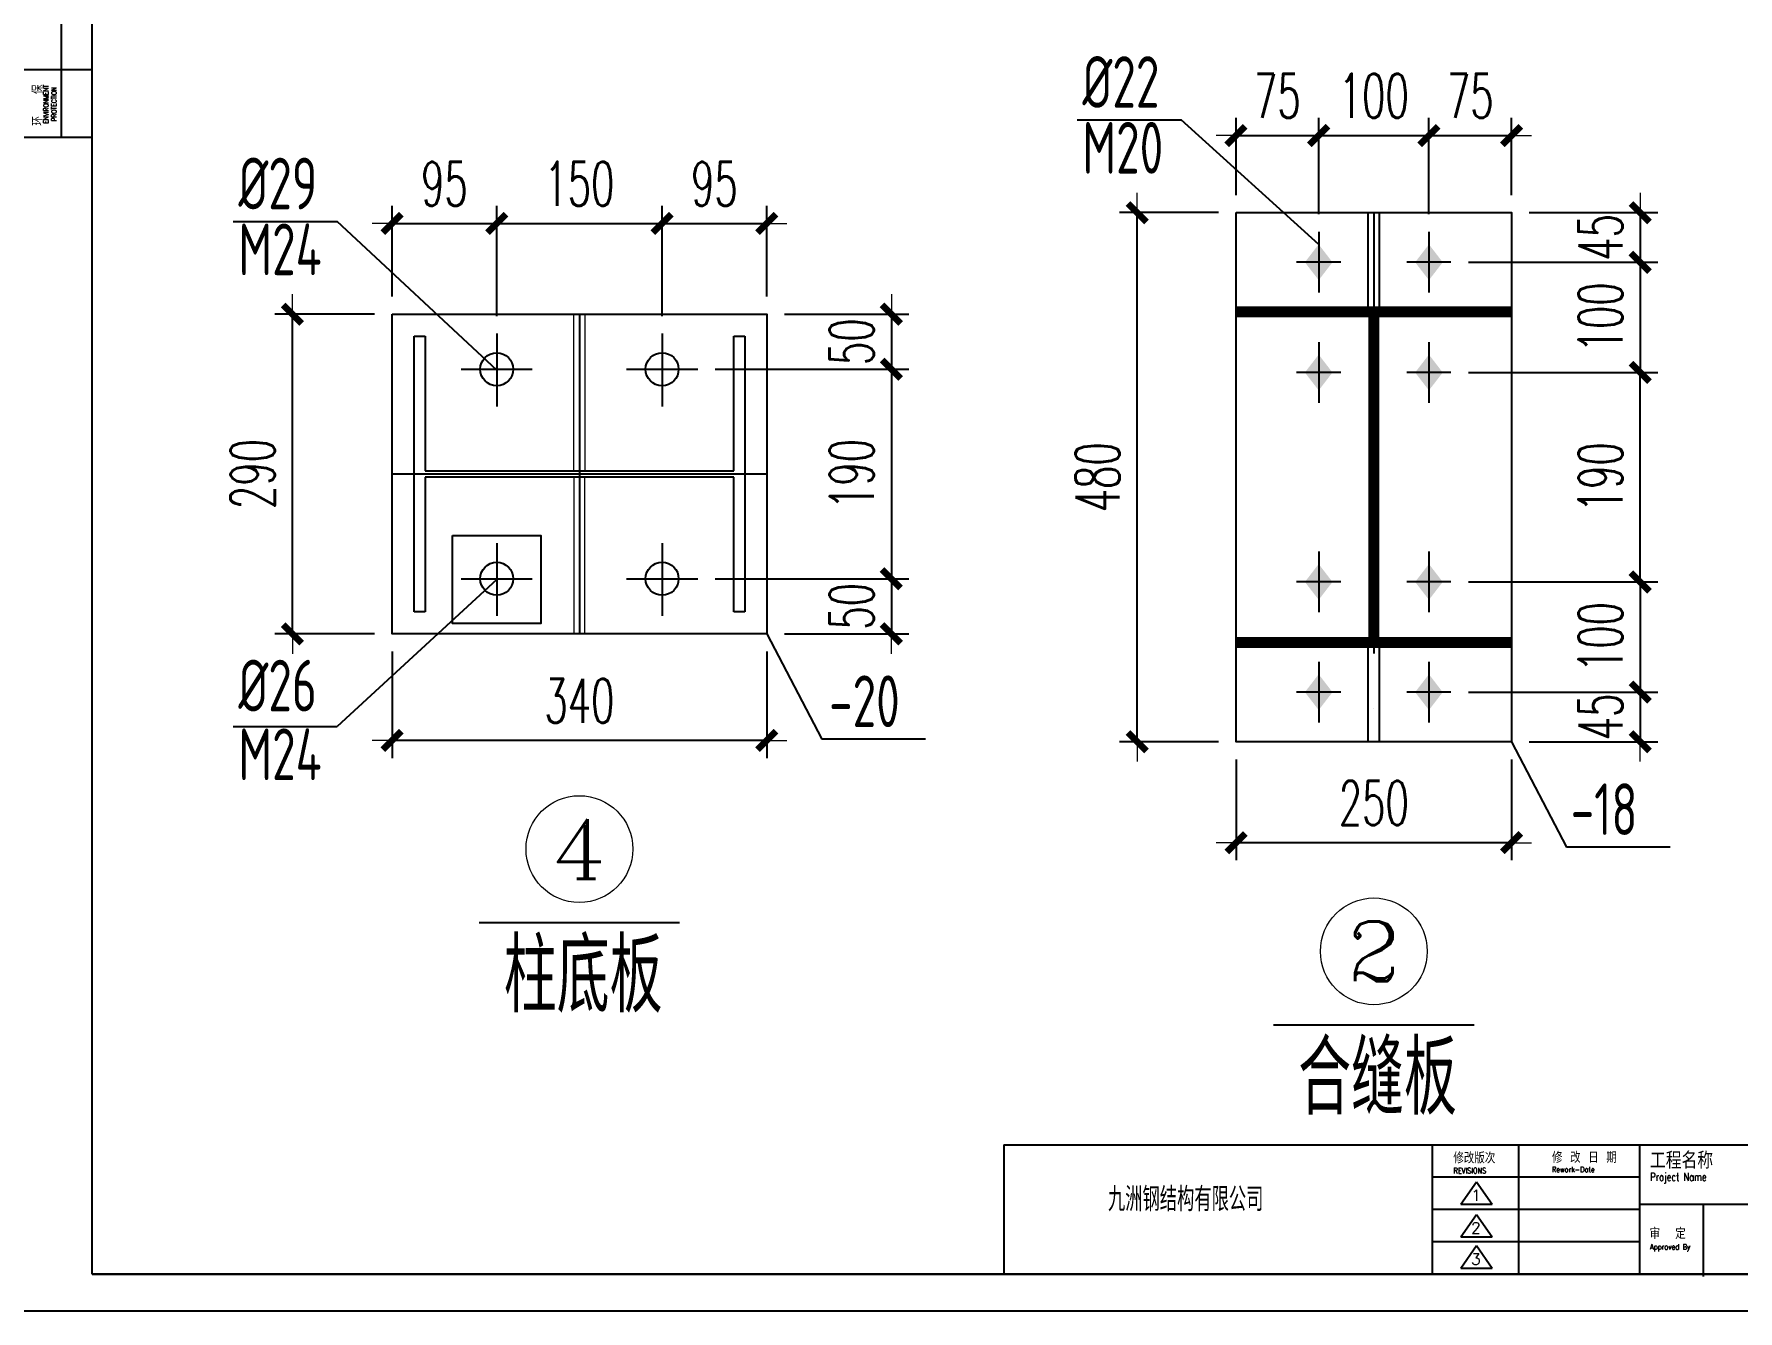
# Model space of a CAD drawing. Header units: inches. Extents: x 129725932 to 129894734, y 55771230 to 55809283.
# Drawn here: x 129779782 to 129784419, y 55803317 to 55806792 of the extents above; entities that cross this region are included whole.
import ezdxf
from ezdxf.enums import TextEntityAlignment as Align

# ---------------------------------------------------------------- set-up
doc = ezdxf.new("R2010")
doc.units = ezdxf.units.IN
doc.header["$MEASUREMENT"] = 0
doc.linetypes.add('ACAD_ISO04W100', pattern=[30, 24, -3, 0, -3])
doc.linetypes.add('CENTER', pattern=[50.8, 31.75, -6.35, 6.35, -6.35])
for name, color, linetype in [('10', 7, 'Continuous'), ('TEXT', 7, 'Continuous'), ('TK', 140, 'Continuous'), ('尺寸标注', 8, 'Continuous'), ('轴线', 1, 'ACAD_ISO04W100'), ('钢柱', 6, 'Continuous'), ('钢梁', 3, 'Continuous')]:
    doc.layers.add(name, color=color, linetype=linetype)
for name, color, linetype, lineweight in [('标注', 8, 'Continuous', 9), ('灰线', 253, 'Continuous', 5), ('轴线层', 1, 'CENTER', 15), ('钢架', 7, 'Continuous', 25)]:
    doc.layers.add(name, color=color, linetype=linetype, lineweight=lineweight)
doc.styles.add('ARIAL', font='swisscl.ttf', dxfattribs={"width": 0.7})
doc.styles.add('COMPLEX', font='COMPLEX')
doc.styles.add('DIM_FONT', font='romans.shx', dxfattribs={"width": 0.618, "bigfont": '1hztxt.shx'})
doc.styles.add('HZ1', font='romand.shx', dxfattribs={"width": 0.7, "height": 300, "bigfont": 'hzxy.shx'})
doc.styles.add('HZXY', font='romand.shx', dxfattribs={"bigfont": 'hzxy.shx'})
doc.styles.add('ROMANC', font='romanc.shx', dxfattribs={"width": 0.8, "bigfont": 'hztxt.shx'})
doc.styles.add('ROMAND', font='ROMAND.shx', dxfattribs={"width": 0.85})
doc.styles.get("Standard").update_dxf_attribs({"font": 'txt', "bigfont": 'gbcbig.shx'})
doc.styles.add('TSSD_Rein', font='tssdeng.shx', dxfattribs={"width": 0.7, "bigfont": 'atssdchn.shx'})
doc.dimstyles.new('WGH(3)', dxfattribs={"dimscale": 1.2, "dimtxt": 100, "dimasz": 0.3, "dimexe": 40, "dimexo": 40, "dimgap": 40, "dimtad": 1, "dimdec": 0, "dimlfac": 0.333333, "dimzin": 0, "dimdsep": 46, "dimtxsty": 'DIM_FONT', "dimblk1": '_DIMX', "dimblk2": '_DIMX', "dimsah": 1, "dimcen": 0.09, "dimclrd": 3, "dimclre": 3, "dimclrt": 7, "dimadec": 0, "dimazin": 0, "dimtfac": 1, "dimtdec": 0, "dimtix": 1, "dimtmove": 2, "dimatfit": 3, "dimldrblk": '_DIMX', "dimfxl": 0, "dimtolj": 1, "dimtzin": 0, "dimarcsym": 0})

# ---------------------------------------------------------------- blocks, each defined once
blk = doc.blocks.new('TK')
at = {"layer": 'TK', "lineweight": -3}
for p, q in [((6334917, 2858833.1), (6334917, 2870110.2)), ((6334917, 2858833.1), (6334917, 2870110.2)), ((6334753.1, 2864883.6), (6334753.1, 2868812.9)), ((6334917, 2865243.8), (6334425.8, 2865243.8)), ((6334917, 2864883.6), (6334425.8, 2864883.6)), ((6339769.6, 2859520.7), (6339769.6, 2858833.1)), ((6339769.6, 2859520.7), (6350752, 2859520.7)), ((6339769.6, 2859520.7), (6339769.6, 2858833.1)), ((6339769.6, 2859520.7), (6350752, 2859520.7)), ((6342048.6, 2859520.7), (6342048.6, 2858833.1)), ((6342048.6, 2859520.7), (6342048.6, 2858833.1)), ((6342507.7, 2859520.7), (6342507.7, 2858833.1)), ((6343153, 2859520.7), (6343153, 2858833.1)), ((6343153, 2859520.7), (6343153, 2858833.1)), ((6343153, 2859348.8), (6342048.6, 2859348.8)), ((6342200.8, 2859204.3), (6342284.3, 2859323.6)), ((6342284.3, 2859323.6), (6342367.8, 2859204.3)), ((6343153, 2859176.9), (6342048.6, 2859176.9)), ((6342200.8, 2859204.3), (6342367.8, 2859204.3)), ((6343153, 2859204.2), (6347013.7, 2859204.2)), ((6343153, 2859204.2), (6347013.7, 2859204.2)), ((6343491, 2859204.2), (6343491, 2858833.1)), ((6343491, 2859191), (6343491, 2858819.9)), ((6342200.8, 2859031), (6342284.3, 2859150.3)), ((6342284.3, 2859150.3), (6342367.8, 2859031)), ((6343153, 2859005), (6342048.6, 2859005)), ((6342200.8, 2859031), (6342367.8, 2859031)), ((6342200.8, 2858865), (6342284.3, 2858984.3)), ((6342284.3, 2858984.3), (6342367.8, 2858865)), ((6350752, 2858833.1), (6334917, 2858833.1)), ((6334917, 2858833.1), (6350752, 2858833.1)), ((6334917, 2858833.1), (6350752, 2858833.1)), ((6350752, 2858833.1), (6334917, 2858833.1)), ((6342200.8, 2858865), (6342367.8, 2858865)), ((6334425.8, 2858636.6), (6350948.5, 2858636.6)), ((6334425.8, 2858636.6), (6350948.5, 2858636.6))]:
    blk.add_line(p, q, dxfattribs=at)
at = {"layer": 'TK', "lineweight": -3, "text_generation_flag": 6, "width": 0.8}
for s, height, style, p in [('环    保', 49.12, 'HZ1', (6334652.7, 2865055.6)), ('ENVIRONMENT', 25.54, 'ROMAND', (6334683.4, 2865060.6)), ('PROTECTION', 25.54, 'ROMAND', (6334726.4, 2865060.6))]:
    blk.add_text(s, height=height, rotation=270, dxfattribs=dict(at, style=style)).set_placement(p, align=Align.CENTER)
at = {"layer": 'TK', "lineweight": -3, "style": 'HZXY', "width": 1}
for s, height, p in [('修改版次', 58.94, (6342161.5, 2859421.7)), ('修 改 日 期', 58.94, (6342686.7, 2859424.4)), ('工程名称', 88.41, (6343208.3, 2859393.5)), ('工程名称', 88.41, (6343208.3, 2859393.5)), ('审  定 ', 58.94, (6343206.2, 2859019.4)), ('审  定 ', 58.94, (6343206.2, 2859019.4))]:
    blk.add_text(s, height=height, dxfattribs=at).set_placement(p)
at = {"layer": 'TK', "lineweight": -3, "style": 'ROMANC', "text_generation_flag": 6, "width": 0.75}
for s, height, p in [('REVISIONS', 29.47, (6342162.5, 2859368.7)), ('Rework-Date', 29.47, (6342686.4, 2859374.7)), ('Project Name', 43.222, (6343209.7, 2859328.6)), ('Project Name', 43.222, (6343209.7, 2859328.6)), ('Approved By', 29.47, (6343208.6, 2858963)), ('Approved By', 29.47, (6343208.6, 2858963))]:
    blk.add_text(s, height=height, rotation=180, dxfattribs=at).set_placement(p)
at = {"layer": 'TK', "width": 1}
blk.add_text('九洲钢结构有限公司', height=127.7, dxfattribs=at).set_placement((6340323.4, 2859167.4))
at = {"layer": 'TK', "lineweight": -3}
for tag, height, style, width, p in [('DISCIPLINE', 58.9, 'HZXY', 1, (6349472.7, 2859435.4)), ('PROJECT-NAME', 98.2, 'HZXY', 0.8, (6344531.8, 2859366.2)), ('ITEM-NAME', 98.2, 'HZXY', 0.8, (6346423, 2859369.9)), ('STATUS', 58.9, 'HZXY', 0.8, (6350406.5, 2859350.8)), ('版本号', 58.9, 'HZXY', 1, (6342281.9, 2859251.5)), ('REWORK-DATE', 58.9, 'ARIAL', 1, (6342814.4, 2859259)), ('DRAWING-TITLE', 98.2, 'HZXY', 0.8, (6347969.5, 2859229.5)), ('SCALE', 58.9, 'ARIAL', 1, (6349470.2, 2859271.1)), ('版本号', 58.9, 'HZXY', 1, (6342281.9, 2859078.2)), ('REWORK-DATE', 58.9, 'ARIAL', 1, (6342814.4, 2859087.1)), ('DRAWING-TITLE', 98.2, 'HZXY', 0.8, (6347970.5, 2859098.8)), ('DATE', 58.9, 'ARIAL', 1, (6349468, 2859092.1)), ('DRAWING-TITLE', 98.2, 'HZXY', 0.8, (6347972.1, 2858962.5)), ('PROJECT-NUMBER', 58.9, 'ARIAL', 0.9, (6350395.7, 2859013.3)), ('版本号', 58.9, 'HZXY', 1, (6342281.9, 2858912.2)), ('REWORK-DATE', 58.9, 'ARIAL', 1, (6342814.4, 2858915.2)), ('DRAWING-NUMBER', 58.9, 'ARIAL', 1, (6349470.8, 2858922))]:
    blk.add_attdef(tag, text='', height=height, dxfattribs=dict(at, style=style, width=width)).set_placement(p, align=Align.MIDDLE)
blk = doc.blocks.new('_DIMX')
blk.add_line((-150, 0), (150, 0))
at = {"const_width": 50}
blk.add_lwpolyline([(-70, -70), (70, 70)], dxfattribs=at)
blk = doc.blocks.new('*D184')
at = {"layer": 'Defpoints', "color": 0}
for p in [(129781041.3, 55806276.4), (129780756.3, 55806029.5), (129781041.3, 55805976.4)]:
    blk.add_point(p, dxfattribs=at)
at = {"layer": '标注', "color": 3, "lineweight": -2}
for p, q in [((129780756.3, 55806077.5), (129780756.3, 55806324.4)), ((129781041.3, 55806024.4), (129781041.3, 55806324.4)), ((129780756.6, 55806276.4), (129781040.9, 55806276.4))]:
    blk.add_line(p, q, dxfattribs=at)
at = {"layer": '标注', "color": 3, "lineweight": -2, "xscale": 0.3599999999999997, "yscale": 0.3599999999999997, "zscale": 0.3599999999999997, "rotation": 180}
blk.add_blockref('_DIMX', (129780756.3, 55806276.4), dxfattribs=at)
at = {"layer": '标注', "color": 3, "lineweight": -2, "xscale": 0.3599999999999997, "yscale": 0.3599999999999997, "zscale": 0.3599999999999997}
blk.add_blockref('_DIMX', (129781041.3, 55806276.4), dxfattribs=at)
at = {"layer": '标注', "color": 7, "insert": (129780898.8, 55806384.4), "char_height": 120, "attachment_point": 5, "style": 'DIM_FONT'}
blk.add_mtext('\\A1;95', dxfattribs=at)
blk = doc.blocks.new('*D185')
at = {"layer": 'Defpoints', "color": 0}
for p in [(129781491.3, 55806276.4), (129781041.3, 55805976.4), (129781491.3, 55805976.4)]:
    blk.add_point(p, dxfattribs=at)
at = {"layer": '标注', "color": 3, "lineweight": -2}
for p, q in [((129781041.3, 55806024.4), (129781041.3, 55806324.4)), ((129781491.3, 55806024.4), (129781491.3, 55806324.4)), ((129781041.6, 55806276.4), (129781490.9, 55806276.4))]:
    blk.add_line(p, q, dxfattribs=at)
at = {"layer": '标注', "color": 3, "lineweight": -2, "xscale": 0.3599999999999997, "yscale": 0.3599999999999997, "zscale": 0.3599999999999997, "rotation": 180}
blk.add_blockref('_DIMX', (129781041.3, 55806276.4), dxfattribs=at)
at = {"layer": '标注', "color": 3, "lineweight": -2, "xscale": 0.3599999999999997, "yscale": 0.3599999999999997, "zscale": 0.3599999999999997}
blk.add_blockref('_DIMX', (129781491.3, 55806276.4), dxfattribs=at)
at = {"layer": '标注', "color": 7, "insert": (129781266.3, 55806384.4), "char_height": 120, "attachment_point": 5, "style": 'DIM_FONT'}
blk.add_mtext('\\A1;150', dxfattribs=at)
blk = doc.blocks.new('*D186')
at = {"layer": 'Defpoints', "color": 0}
for p in [(129781776.3, 55806276.4), (129781776.3, 55806029.5), (129781491.3, 55805976.4)]:
    blk.add_point(p, dxfattribs=at)
at = {"layer": '标注', "color": 3, "lineweight": -2}
for p, q in [((129781491.3, 55806024.4), (129781491.3, 55806324.4)), ((129781776.3, 55806077.5), (129781776.3, 55806324.4)), ((129781491.6, 55806276.4), (129781775.9, 55806276.4))]:
    blk.add_line(p, q, dxfattribs=at)
at = {"layer": '标注', "color": 3, "lineweight": -2, "xscale": 0.3599999999999997, "yscale": 0.3599999999999997, "zscale": 0.3599999999999997, "rotation": 180}
blk.add_blockref('_DIMX', (129781491.3, 55806276.4), dxfattribs=at)
at = {"layer": '标注', "color": 3, "lineweight": -2, "xscale": 0.3599999999999997, "yscale": 0.3599999999999997, "zscale": 0.3599999999999997}
blk.add_blockref('_DIMX', (129781776.3, 55806276.4), dxfattribs=at)
at = {"layer": '标注', "color": 7, "insert": (129781633.8, 55806384.4), "char_height": 120, "attachment_point": 5, "style": 'DIM_FONT'}
blk.add_mtext('\\A1;95', dxfattribs=at)
blk = doc.blocks.new('*D187')
at = {"layer": 'Defpoints', "color": 0}
for p in [(129781776.3, 55806029.5), (129781588.1, 55805879.5), (129782115.1, 55805879.5)]:
    blk.add_point(p, dxfattribs=at)
at = {"layer": '标注', "color": 3, "lineweight": -2}
for p, q in [((129781824.3, 55806029.5), (129782163.1, 55806029.5)), ((129782115.1, 55806029.9), (129782115.1, 55806030.3)), ((129782115.1, 55806029.5), (129782115.1, 55805879.5)), ((129781636.1, 55805879.5), (129782163.1, 55805879.5)), ((129782115.1, 55805879.2), (129782115.1, 55805878.8))]:
    blk.add_line(p, q, dxfattribs=at)
at = {"layer": '标注', "color": 3, "lineweight": -2, "xscale": 0.3599999999999997, "yscale": 0.3599999999999997, "zscale": 0.3599999999999997}
for p, rotation in [((129782115.1, 55806029.5), 270), ((129782115.1, 55805879.5), 90)]:
    blk.add_blockref('_DIMX', p, dxfattribs=dict(at, rotation=rotation))
at = {"layer": '标注', "color": 7, "insert": (129782007.1, 55805954.5), "char_height": 120, "attachment_point": 5, "rotation": 90, "style": 'DIM_FONT'}
blk.add_mtext('\\A1;50', dxfattribs=at)
blk = doc.blocks.new('*D188')
at = {"layer": 'Defpoints', "color": 0}
for p in [(129781588.1, 55805879.5), (129781588.1, 55805309.5), (129782115.1, 55805309.5)]:
    blk.add_point(p, dxfattribs=at)
at = {"layer": '标注', "color": 3, "lineweight": -2}
for p, q in [((129781636.1, 55805879.5), (129782163.1, 55805879.5)), ((129782115.1, 55805879.2), (129782115.1, 55805309.9)), ((129781636.1, 55805309.5), (129782163.1, 55805309.5))]:
    blk.add_line(p, q, dxfattribs=at)
at = {"layer": '标注', "color": 3, "lineweight": -2, "xscale": 0.3599999999999997, "yscale": 0.3599999999999997, "zscale": 0.3599999999999997}
for p, rotation in [((129782115.1, 55805879.5), 90), ((129782115.1, 55805309.5), 270)]:
    blk.add_blockref('_DIMX', p, dxfattribs=dict(at, rotation=rotation))
at = {"layer": '标注', "color": 7, "insert": (129782007.1, 55805594.5), "char_height": 120, "attachment_point": 5, "rotation": 90, "style": 'DIM_FONT'}
blk.add_mtext('\\A1;190', dxfattribs=at)
blk = doc.blocks.new('*D189')
at = {"layer": 'Defpoints', "color": 0}
for p in [(129781588.1, 55805309.5), (129781776.3, 55805159.5), (129782115.1, 55805159.5)]:
    blk.add_point(p, dxfattribs=at)
at = {"layer": '标注', "color": 3, "lineweight": -2}
for p, q in [((129781636.1, 55805309.5), (129782163.1, 55805309.5)), ((129782115.1, 55805309.9), (129782115.1, 55805310.3)), ((129782115.1, 55805309.5), (129782115.1, 55805159.5)), ((129781824.3, 55805159.5), (129782163.1, 55805159.5)), ((129782115.1, 55805159.2), (129782115.1, 55805158.8))]:
    blk.add_line(p, q, dxfattribs=at)
at = {"layer": '标注', "color": 3, "lineweight": -2, "xscale": 0.3599999999999997, "yscale": 0.3599999999999997, "zscale": 0.3599999999999997}
for p, rotation in [((129782115.1, 55805309.5), 270), ((129782115.1, 55805159.5), 90)]:
    blk.add_blockref('_DIMX', p, dxfattribs=dict(at, rotation=rotation))
at = {"layer": '标注', "color": 7, "insert": (129782007.1, 55805234.5), "char_height": 120, "attachment_point": 5, "rotation": 90, "style": 'DIM_FONT'}
blk.add_mtext('\\A1;50', dxfattribs=at)
blk = doc.blocks.new('*D190')
at = {"layer": 'Defpoints', "color": 0}
for p in [(129780485.2, 55806029.5), (129780756.3, 55806029.5), (129780756.3, 55805159.5)]:
    blk.add_point(p, dxfattribs=at)
at = {"layer": '标注', "color": 3, "lineweight": -2}
for p, q in [((129780708.3, 55806029.5), (129780437.2, 55806029.5)), ((129780485.2, 55805159.9), (129780485.2, 55806029.2)), ((129780708.3, 55805159.5), (129780437.2, 55805159.5))]:
    blk.add_line(p, q, dxfattribs=at)
at = {"layer": '标注', "color": 3, "lineweight": -2, "xscale": 0.3599999999999997, "yscale": 0.3599999999999997, "zscale": 0.3599999999999997}
for p, rotation in [((129780485.2, 55806029.5), 90), ((129780485.2, 55805159.5), 270)]:
    blk.add_blockref('_DIMX', p, dxfattribs=dict(at, rotation=rotation))
at = {"layer": '标注', "color": 7, "insert": (129780377.2, 55805594.5), "char_height": 120, "attachment_point": 5, "rotation": 90, "style": 'DIM_FONT'}
blk.add_mtext('\\A1;290', dxfattribs=at)
blk = doc.blocks.new('*D191')
at = {"layer": 'Defpoints', "color": 0}
for p in [(129780756.3, 55805159.5), (129781776.3, 55805159.5), (129780756.3, 55804869.3)]:
    blk.add_point(p, dxfattribs=at)
at = {"layer": '标注', "color": 3, "lineweight": -2}
for p, q in [((129780756.3, 55805111.5), (129780756.3, 55804821.3)), ((129781776.3, 55805111.5), (129781776.3, 55804821.3)), ((129781775.9, 55804869.3), (129780756.6, 55804869.3))]:
    blk.add_line(p, q, dxfattribs=at)
at = {"layer": '标注', "color": 3, "lineweight": -2, "xscale": 0.3599999999999997, "yscale": 0.3599999999999997, "zscale": 0.3599999999999997, "rotation": 180}
blk.add_blockref('_DIMX', (129780756.3, 55804869.3), dxfattribs=at)
at = {"layer": '标注', "color": 3, "lineweight": -2, "xscale": 0.3599999999999997, "yscale": 0.3599999999999997, "zscale": 0.3599999999999997}
blk.add_blockref('_DIMX', (129781776.3, 55804869.3), dxfattribs=at)
at = {"layer": '标注', "color": 7, "insert": (129781266.3, 55804977.3), "char_height": 120, "attachment_point": 5, "style": 'DIM_FONT'}
blk.add_mtext('\\A1;340', dxfattribs=at)
blk = doc.blocks.new('轴线标号')
at = {"lineweight": 13}
blk.add_circle((0, 0), 0.5, dxfattribs=at)
at = {"layer": '钢架', "lineweight": 13, "style": 'COMPLEX', "width": 1.041667}
blk.add_attdef('A', text='', height=0.56, dxfattribs=at).set_placement((-0.25, -0.28), (0.25, -0.28), align=Align.FIT)
blk = doc.blocks.new('*D192')
at = {"layer": 'Defpoints', "color": 0}
for p in [(129783803, 55806305.7), (129783638, 55806170.7), (129784153, 55806170.7)]:
    blk.add_point(p, dxfattribs=at)
at = {"layer": '灰线', "color": 3, "lineweight": -2}
for p, q in [((129783851, 55806305.7), (129784201, 55806305.7)), ((129784153, 55806306.1), (129784153, 55806306.5)), ((129784153, 55806305.7), (129784153, 55806170.7)), ((129783686, 55806170.7), (129784201, 55806170.7)), ((129784153, 55806170.4), (129784153, 55806170))]:
    blk.add_line(p, q, dxfattribs=at)
at = {"layer": '灰线', "color": 3, "lineweight": -2, "xscale": 0.3599999999999997, "yscale": 0.3599999999999997, "zscale": 0.3599999999999997}
for p, rotation in [((129784153, 55806305.7), 270), ((129784153, 55806170.7), 90)]:
    blk.add_blockref('_DIMX', p, dxfattribs=dict(at, rotation=rotation))
at = {"layer": '灰线', "color": 7, "insert": (129784045, 55806238.2), "char_height": 120, "attachment_point": 5, "rotation": 90, "style": 'DIM_FONT'}
blk.add_mtext('\\A1;45', dxfattribs=at)
blk = doc.blocks.new('*D193')
at = {"layer": 'Defpoints', "color": 0}
for p in [(129783638, 55806170.7), (129783638, 55805870.7), (129784153, 55805870.7)]:
    blk.add_point(p, dxfattribs=at)
at = {"layer": '灰线', "color": 3, "lineweight": -2}
for p, q in [((129783686, 55806170.7), (129784201, 55806170.7)), ((129784153, 55806170.4), (129784153, 55805871.1)), ((129783686, 55805870.7), (129784201, 55805870.7))]:
    blk.add_line(p, q, dxfattribs=at)
at = {"layer": '灰线', "color": 3, "lineweight": -2, "xscale": 0.3599999999999997, "yscale": 0.3599999999999997, "zscale": 0.3599999999999997}
for p, rotation in [((129784153, 55806170.7), 90), ((129784153, 55805870.7), 270)]:
    blk.add_blockref('_DIMX', p, dxfattribs=dict(at, rotation=rotation))
at = {"layer": '灰线', "color": 7, "insert": (129784045, 55806020.7), "char_height": 120, "attachment_point": 5, "rotation": 90, "style": 'DIM_FONT'}
blk.add_mtext('\\A1;100', dxfattribs=at)
blk = doc.blocks.new('*D194')
at = {"layer": 'Defpoints', "color": 0}
for p in [(129783638, 55805300.7), (129783638, 55805000.7), (129784153, 55805000.7)]:
    blk.add_point(p, dxfattribs=at)
at = {"layer": '灰线', "color": 3, "lineweight": -2}
for p, q in [((129783686, 55805300.7), (129784201, 55805300.7)), ((129784153, 55805300.4), (129784153, 55805001.1)), ((129783686, 55805000.7), (129784201, 55805000.7))]:
    blk.add_line(p, q, dxfattribs=at)
at = {"layer": '灰线', "color": 3, "lineweight": -2, "xscale": 0.3599999999999997, "yscale": 0.3599999999999997, "zscale": 0.3599999999999997}
for p, rotation in [((129784153, 55805300.7), 90), ((129784153, 55805000.7), 270)]:
    blk.add_blockref('_DIMX', p, dxfattribs=dict(at, rotation=rotation))
at = {"layer": '灰线', "color": 7, "insert": (129784045, 55805150.7), "char_height": 120, "attachment_point": 5, "rotation": 90, "style": 'DIM_FONT'}
blk.add_mtext('\\A1;100', dxfattribs=at)
blk = doc.blocks.new('*D195')
at = {"layer": 'Defpoints', "color": 0}
for p in [(129783638, 55805000.7), (129783803, 55804865.7), (129784153, 55804865.7)]:
    blk.add_point(p, dxfattribs=at)
at = {"layer": '灰线', "color": 3, "lineweight": -2}
for p, q in [((129783686, 55805000.7), (129784201, 55805000.7)), ((129784153, 55805001.1), (129784153, 55805001.5)), ((129784153, 55805000.7), (129784153, 55804865.7)), ((129783851, 55804865.7), (129784201, 55804865.7)), ((129784153, 55804865.4), (129784153, 55804865))]:
    blk.add_line(p, q, dxfattribs=at)
at = {"layer": '灰线', "color": 3, "lineweight": -2, "xscale": 0.3599999999999997, "yscale": 0.3599999999999997, "zscale": 0.3599999999999997}
for p, rotation in [((129784153, 55805000.7), 270), ((129784153, 55804865.7), 90)]:
    blk.add_blockref('_DIMX', p, dxfattribs=dict(at, rotation=rotation))
at = {"layer": '灰线', "color": 7, "insert": (129784045, 55804933.2), "char_height": 120, "attachment_point": 5, "rotation": 90, "style": 'DIM_FONT'}
blk.add_mtext('\\A1;45', dxfattribs=at)
blk = doc.blocks.new('*D196')
at = {"layer": 'Defpoints', "color": 0}
for p in [(129783278, 55806515.6), (129783053, 55806305.7), (129783278, 55806253.2)]:
    blk.add_point(p, dxfattribs=at)
at = {"layer": '灰线', "color": 3, "lineweight": -2}
for p, q in [((129783053, 55806353.7), (129783053, 55806563.6)), ((129783278, 55806301.2), (129783278, 55806563.6)), ((129783053.3, 55806515.6), (129783277.6, 55806515.6))]:
    blk.add_line(p, q, dxfattribs=at)
at = {"layer": '灰线', "color": 3, "lineweight": -2, "xscale": 0.3599999999999997, "yscale": 0.3599999999999997, "zscale": 0.3599999999999997, "rotation": 180}
blk.add_blockref('_DIMX', (129783053, 55806515.6), dxfattribs=at)
at = {"layer": '灰线', "color": 3, "lineweight": -2, "xscale": 0.3599999999999997, "yscale": 0.3599999999999997, "zscale": 0.3599999999999997}
blk.add_blockref('_DIMX', (129783278, 55806515.6), dxfattribs=at)
at = {"layer": '灰线', "color": 7, "insert": (129783165.5, 55806623.6), "char_height": 120, "attachment_point": 5, "style": 'DIM_FONT'}
blk.add_mtext('\\A1;75', dxfattribs=at)
blk = doc.blocks.new('*D197')
at = {"layer": 'Defpoints', "color": 0}
for p in [(129783578, 55806515.6), (129783278, 55806253.2), (129783578, 55806253.2)]:
    blk.add_point(p, dxfattribs=at)
at = {"layer": '灰线', "color": 3, "lineweight": -2}
for p, q in [((129783278, 55806301.2), (129783278, 55806563.6)), ((129783578, 55806301.2), (129783578, 55806563.6)), ((129783278.3, 55806515.6), (129783577.6, 55806515.6))]:
    blk.add_line(p, q, dxfattribs=at)
at = {"layer": '灰线', "color": 3, "lineweight": -2, "xscale": 0.3599999999999997, "yscale": 0.3599999999999997, "zscale": 0.3599999999999997, "rotation": 180}
blk.add_blockref('_DIMX', (129783278, 55806515.6), dxfattribs=at)
at = {"layer": '灰线', "color": 3, "lineweight": -2, "xscale": 0.3599999999999997, "yscale": 0.3599999999999997, "zscale": 0.3599999999999997}
blk.add_blockref('_DIMX', (129783578, 55806515.6), dxfattribs=at)
at = {"layer": '灰线', "color": 7, "insert": (129783428, 55806623.6), "char_height": 120, "attachment_point": 5, "style": 'DIM_FONT'}
blk.add_mtext('\\A1;100', dxfattribs=at)
blk = doc.blocks.new('*D198')
at = {"layer": 'Defpoints', "color": 0}
for p in [(129783803, 55806515.6), (129783803, 55806305.7), (129783578, 55806253.2)]:
    blk.add_point(p, dxfattribs=at)
at = {"layer": '灰线', "color": 3, "lineweight": -2}
for p, q in [((129783578, 55806301.2), (129783578, 55806563.6)), ((129783803, 55806353.7), (129783803, 55806563.6)), ((129783578.3, 55806515.6), (129783802.6, 55806515.6))]:
    blk.add_line(p, q, dxfattribs=at)
at = {"layer": '灰线', "color": 3, "lineweight": -2, "xscale": 0.3599999999999997, "yscale": 0.3599999999999997, "zscale": 0.3599999999999997, "rotation": 180}
blk.add_blockref('_DIMX', (129783578, 55806515.6), dxfattribs=at)
at = {"layer": '灰线', "color": 3, "lineweight": -2, "xscale": 0.3599999999999997, "yscale": 0.3599999999999997, "zscale": 0.3599999999999997}
blk.add_blockref('_DIMX', (129783803, 55806515.6), dxfattribs=at)
at = {"layer": '灰线', "color": 7, "insert": (129783690.5, 55806623.6), "char_height": 120, "attachment_point": 5, "style": 'DIM_FONT'}
blk.add_mtext('\\A1;75', dxfattribs=at)
blk = doc.blocks.new('*D199')
at = {"layer": 'Defpoints', "color": 0}
for p in [(129782784.2, 55806305.7), (129783053, 55806305.7), (129783053, 55804865.7)]:
    blk.add_point(p, dxfattribs=at)
at = {"layer": '灰线', "color": 3, "lineweight": -2}
for p, q in [((129783005, 55806305.7), (129782736.2, 55806305.7)), ((129782784.2, 55804866.1), (129782784.2, 55806305.4)), ((129783005, 55804865.7), (129782736.2, 55804865.7))]:
    blk.add_line(p, q, dxfattribs=at)
at = {"layer": '灰线', "color": 3, "lineweight": -2, "xscale": 0.3599999999999997, "yscale": 0.3599999999999997, "zscale": 0.3599999999999997}
for p, rotation in [((129782784.2, 55806305.7), 90), ((129782784.2, 55804865.7), 270)]:
    blk.add_blockref('_DIMX', p, dxfattribs=dict(at, rotation=rotation))
at = {"layer": '灰线', "color": 7, "insert": (129782676.2, 55805585.7), "char_height": 120, "attachment_point": 5, "rotation": 90, "style": 'DIM_FONT'}
blk.add_mtext('\\A1;480', dxfattribs=at)
blk = doc.blocks.new('*D200')
at = {"layer": 'Defpoints', "color": 0}
for p in [(129783053, 55804865.7), (129783803, 55804865.7), (129783053, 55804591.1)]:
    blk.add_point(p, dxfattribs=at)
at = {"layer": '灰线', "color": 3, "lineweight": -2}
for p, q in [((129783053, 55804817.7), (129783053, 55804543.1)), ((129783803, 55804817.7), (129783803, 55804543.1)), ((129783802.6, 55804591.1), (129783053.3, 55804591.1))]:
    blk.add_line(p, q, dxfattribs=at)
at = {"layer": '灰线', "color": 3, "lineweight": -2, "xscale": 0.3599999999999997, "yscale": 0.3599999999999997, "zscale": 0.3599999999999997, "rotation": 180}
blk.add_blockref('_DIMX', (129783053, 55804591.1), dxfattribs=at)
at = {"layer": '灰线', "color": 3, "lineweight": -2, "xscale": 0.3599999999999997, "yscale": 0.3599999999999997, "zscale": 0.3599999999999997}
blk.add_blockref('_DIMX', (129783803, 55804591.1), dxfattribs=at)
at = {"layer": '灰线', "color": 7, "insert": (129783428, 55804699.1), "char_height": 120, "attachment_point": 5, "style": 'DIM_FONT'}
blk.add_mtext('\\A1;250', dxfattribs=at)
blk = doc.blocks.new('*D201')
at = {"layer": 'Defpoints', "color": 0}
for p in [(129783638, 55805870.7), (129784153, 55805870.7), (129783638, 55805300.7)]:
    blk.add_point(p, dxfattribs=at)
at = {"layer": '灰线', "color": 3, "lineweight": -2}
for p, q in [((129783686, 55805870.7), (129784201, 55805870.7)), ((129784153, 55805301.1), (129784153, 55805870.4)), ((129783686, 55805300.7), (129784201, 55805300.7))]:
    blk.add_line(p, q, dxfattribs=at)
at = {"layer": '灰线', "color": 3, "lineweight": -2, "xscale": 0.3599999999999997, "yscale": 0.3599999999999997, "zscale": 0.3599999999999997}
for p, rotation in [((129784153, 55805870.7), 90), ((129784153, 55805300.7), 270)]:
    blk.add_blockref('_DIMX', p, dxfattribs=dict(at, rotation=rotation))
at = {"layer": '灰线', "color": 7, "insert": (129784045, 55805585.7), "char_height": 120, "attachment_point": 5, "rotation": 90, "style": 'DIM_FONT'}
blk.add_mtext('\\A1;190', dxfattribs=at)

msp = doc.modelspace()

# ---------------------------------------------------------------- linework, layer by layer
for p, q in [((129781041.3, 55805976.4), (129781041.3, 55805778.5)), ((129781491.3, 55805976.4), (129781491.3, 55805778.5)), ((129780944.4, 55805879.5), (129781138.1, 55805879.5)), ((129781394.4, 55805879.5), (129781588.1, 55805879.5)), ((129781041.3, 55805406.4), (129781041.3, 55805208.5)), ((129781491.3, 55805406.4), (129781491.3, 55805208.5)), ((129780944.4, 55805309.5), (129781138.1, 55805309.5)), ((129781394.4, 55805309.5), (129781588.1, 55805309.5)), ((129780993.5, 55804374), (129781539, 55804374)), ((129783155.2, 55804095.7), (129783700.7, 55804095.7))]:
    msp.add_line(p, q)
for centre in [(129781041.3, 55805879.5), (129781491.3, 55805879.5), (129781041.3, 55805309.5), (129781491.3, 55805309.5)]:
    msp.add_circle(centre, 45)
at = {"layer": '10', "color": 253}
for p, q in [((129783278, 55806253.2), (129783278, 55806088.2)), ((129783578, 55806253.2), (129783578, 55806088.2)), ((129783338, 55806170.7), (129783218, 55806170.7)), ((129783638, 55806170.7), (129783518, 55806170.7)), ((129783278, 55805953.2), (129783278, 55805788.2)), ((129783578, 55805953.2), (129783578, 55805788.2)), ((129783338, 55805870.7), (129783218, 55805870.7)), ((129783638, 55805870.7), (129783518, 55805870.7)), ((129783278, 55805383.2), (129783278, 55805218.2)), ((129783578, 55805383.2), (129783578, 55805218.2)), ((129783338, 55805300.7), (129783218, 55805300.7)), ((129783638, 55805300.7), (129783518, 55805300.7)), ((129783278, 55805083.2), (129783278, 55804918.2)), ((129783578, 55805083.2), (129783578, 55804918.2)), ((129783338, 55805000.7), (129783218, 55805000.7)), ((129783638, 55805000.7), (129783518, 55805000.7))]:
    msp.add_line(p, q, dxfattribs=at)
at = {"layer": '10'}
for points in [[(129783278, 55806219.5), (129783240.5, 55806170.7), (129783315.5, 55806170.7), (129783278, 55806122)], [(129783578, 55806219.5), (129783540.5, 55806170.7), (129783615.5, 55806170.7), (129783578, 55806122)], [(129783278, 55805919.5), (129783240.5, 55805870.7), (129783315.5, 55805870.7), (129783278, 55805822)], [(129783578, 55805919.5), (129783540.5, 55805870.7), (129783615.5, 55805870.7), (129783578, 55805822)], [(129783278, 55805349.5), (129783240.5, 55805300.7), (129783315.5, 55805300.7), (129783278, 55805252)], [(129783578, 55805349.5), (129783540.5, 55805300.7), (129783615.5, 55805300.7), (129783578, 55805252)], [(129783278, 55805049.5), (129783240.5, 55805000.7), (129783315.5, 55805000.7), (129783278, 55804952)], [(129783578, 55805049.5), (129783540.5, 55805000.7), (129783615.5, 55805000.7), (129783578, 55804952)]]:
    msp.add_solid(points, dxfattribs=at)
at = {"layer": '尺寸标注'}
for p, q in [((129782621.2, 55806557.9), (129782903.5, 55806557.9)), ((129783278, 55806219.5), (129782903.5, 55806557.9)), ((129780324.5, 55806281.7), (129780606.8, 55806281.7)), ((129781041.3, 55805877.5), (129780606.8, 55806281.7)), ((129781041.3, 55805307.5), (129780606.8, 55804907.4)), ((129781776.3, 55805159.5), (129781925.8, 55804872.6)), ((129780324.5, 55804907.4), (129780606.8, 55804907.4)), ((129782208.1, 55804872.6), (129781925.8, 55804872.6)), ((129783803, 55804865.7), (129783952.5, 55804578.8)), ((129784234.8, 55804578.8), (129783952.5, 55804578.8))]:
    msp.add_line(p, q, dxfattribs=at)
at = {"layer": '灰线'}
for points in [[(129781251.3, 55806029.5), (129781281.3, 55806029.5), (129781281.3, 55805603.5), (129781251.3, 55805603.5)], [(129781251.3, 55805159.5), (129781281.3, 55805159.5), (129781281.3, 55805585.5), (129781251.3, 55805585.5)]]:
    msp.add_lwpolyline(points, close=True, dxfattribs=at)
at = {"layer": '轴线', "ltscale": 50}
for p, q in [((129783428, 55806305.7), (129783428, 55804865.7)), ((129781266.3, 55806029.5), (129781266.3, 55805159.5)), ((129780756.3, 55805594.5), (129781776.3, 55805594.5))]:
    msp.add_line(p, q, dxfattribs=at)
at = {"layer": '钢柱'}
for p, q in [((129780816.3, 55805219.5), (129780816.3, 55805969.5)), ((129780816.3, 55805969.5), (129780846.3, 55805969.5)), ((129780846.3, 55805969.5), (129780846.3, 55805603.5)), ((129781686.3, 55805969.5), (129781716.3, 55805969.5)), ((129781686.3, 55805603.5), (129781686.3, 55805969.5)), ((129781716.3, 55805969.5), (129781716.3, 55805219.5)), ((129780846.3, 55805603.5), (129781686.3, 55805603.5)), ((129780846.3, 55805585.5), (129780846.3, 55805219.5)), ((129781686.3, 55805585.5), (129780846.3, 55805585.5)), ((129781686.3, 55805219.5), (129781686.3, 55805585.5)), ((129780846.3, 55805219.5), (129780816.3, 55805219.5)), ((129781716.3, 55805219.5), (129781686.3, 55805219.5))]:
    msp.add_line(p, q, dxfattribs=at)
at = {"layer": '钢梁'}
for p, q in [((129783053, 55806035.7), (129783803, 55806035.7)), ((129783053, 55805135.7), (129783803, 55805135.7))]:
    msp.add_line(p, q, dxfattribs=at)
for points in [[(129783053, 55806305.7), (129783803, 55806305.7), (129783803, 55804865.7), (129783053, 55804865.7)], [(129783413, 55806305.7), (129783443, 55806305.7), (129783443, 55806035.7), (129783413, 55806035.7)], [(129780756.3, 55806029.5), (129781776.3, 55806029.5), (129781776.3, 55805159.5), (129780756.3, 55805159.5)], [(129780921.3, 55805427.5), (129781161.3, 55805427.5), (129781161.3, 55805187.5), (129780921.3, 55805187.5)], [(129783413, 55805135.7), (129783443, 55805135.7), (129783443, 55804865.7), (129783413, 55804865.7)]]:
    msp.add_lwpolyline(points, close=True, dxfattribs=at)
at = {"layer": '钢梁', "const_width": 30}
for points in [[(129783053, 55806035.7), (129783803, 55806035.7)], [(129783428, 55806035.7), (129783428, 55805135.7)], [(129783803, 55805135.7), (129783053, 55805135.7)]]:
    msp.add_lwpolyline(points, dxfattribs=at)

# ---------------------------------------------------------------- block references
ref = msp.add_blockref('TK', (126541214.1, 54341838.8), dxfattribs=dict(xscale=0.5112500203650033, yscale=0.5112500179321788, zscale=0.5112500214372689))
ref.add_attrib('版本号', '3', dxfattribs={"layer": 'TK', "lineweight": -3, "height": 30.1, "style": 'HZXY', "width": 1}).set_placement((129783705.8, 55803457.7), align=Align.MIDDLE)
ref.add_attrib('版本号', '2', dxfattribs={"layer": 'TK', "lineweight": -3, "height": 30.1, "style": 'HZXY', "width": 1}).set_placement((129783705.8, 55803542.6), align=Align.MIDDLE)
ref.add_attrib('版本号', '1', dxfattribs={"layer": 'TK', "lineweight": -3, "height": 30.1, "style": 'HZXY', "width": 1}).set_placement((129783705.8, 55803631.2), align=Align.MIDDLE)
ref = msp.add_blockref('轴线标号', (129781266.3, 55804573.7), dxfattribs=dict(xscale=290.6235134154558, yscale=290.6235134080052, zscale=290.6235134116318))
ref.add_attrib('A', '4', dxfattribs={"layer": '钢架', "lineweight": 13, "height": 162.7, "style": 'COMPLEX', "width": 1.171875}).set_placement((129781193.6, 55804492.3), (129781338.9, 55804492.3), align=Align.FIT)
ref = msp.add_blockref('轴线标号', (129783428, 55804295.4), dxfattribs=dict(xscale=290.6235134154558, yscale=290.6235134080052, zscale=290.6235134116318))
ref.add_attrib('A', '2', dxfattribs={"layer": '钢架', "lineweight": 13, "height": 162.7, "style": 'COMPLEX', "width": 1.339286}).set_placement((129783355.3, 55804214.1), (129783500.6, 55804214.1), align=Align.FIT)

# ---------------------------------------------------------------- texts
at = {"layer": 'TEXT', "style": 'TSSD_Rein', "width": 0.7}
for s, p in [('%%C22', (129782635.1, 55806591)), ('M20', (129782635.1, 55806412)), ('%%C29', (129780338.4, 55806314.8)), ('M24', (129780338.4, 55806135.6)), ('%%C26', (129780338.4, 55804948.3)), ('-20', (129781945.7, 55804905.7)), ('M24', (129780338.4, 55804761.4)), ('-18', (129783963.7, 55804611.9))]:
    msp.add_text(s, height=140.62, dxfattribs=at).set_placement(p)
at = {"layer": '轴线层', "color": 4, "linetype": 'ByBlock', "char_height": 200, "width": 731.85, "attachment_point": 1}
for s, insert in [('柱底板', (129781060.4, 55804329)), ('合缝板', (129783222.1, 55804050.8))]:
    msp.add_mtext(s, dxfattribs=dict(at, insert=insert))

# ---------------------------------------------------------------- dimensions: what is measured, and where the dimension line sits
at = {"layer": '标注'}
for base, p1, p2, picture, middle in [((129781041.3, 55806276.4), (129780756.3, 55806029.5), (129781041.3, 55805976.4), '*D184', (129780898.8, 55806384.4)), ((129781491.3, 55806276.4), (129781041.3, 55805976.4), (129781491.3, 55805976.4), '*D185', (129781266.3, 55806384.4)), ((129781776.3, 55806276.4), (129781491.3, 55805976.4), (129781776.3, 55806029.5), '*D186', (129781633.8, 55806384.4)), ((129780756.3, 55804869.3), (129781776.3, 55805159.5), (129780756.3, 55805159.5), '*D191', (129781266.3, 55804977.3))]:
    dim = msp.add_linear_dim(base=base, p1=p1, p2=p2, dimstyle='WGH(3)', dxfattribs=at)
    dim.commit()
    dim.dimension.update_dxf_attribs({"geometry": picture, "text_midpoint": middle})
for base, p1, p2, picture, middle in [((129780485.2, 55806029.5), (129780756.3, 55805159.5), (129780756.3, 55806029.5), '*D190', (129780377.2, 55805594.5)), ((129782115.1, 55805879.5), (129781776.3, 55806029.5), (129781588.1, 55805879.5), '*D187', (129782007.1, 55805954.5)), ((129782115.1, 55805309.5), (129781588.1, 55805879.5), (129781588.1, 55805309.5), '*D188', (129782007.1, 55805594.5)), ((129782115.1, 55805159.5), (129781588.1, 55805309.5), (129781776.3, 55805159.5), '*D189', (129782007.1, 55805234.5))]:
    dim = msp.add_linear_dim(base=base, p1=p1, p2=p2, angle=90, dimstyle='WGH(3)', dxfattribs=at)
    dim.commit()
    dim.dimension.update_dxf_attribs({"geometry": picture, "text_midpoint": middle})
at = {"layer": '灰线'}
for base, p1, p2, picture, middle in [((129783278, 55806515.6), (129783053, 55806305.7), (129783278, 55806253.2), '*D196', (129783165.5, 55806623.6)), ((129783578, 55806515.6), (129783278, 55806253.2), (129783578, 55806253.2), '*D197', (129783428, 55806623.6)), ((129783803, 55806515.6), (129783578, 55806253.2), (129783803, 55806305.7), '*D198', (129783690.5, 55806623.6)), ((129783053, 55804591.1), (129783803, 55804865.7), (129783053, 55804865.7), '*D200', (129783428, 55804699.1))]:
    dim = msp.add_linear_dim(base=base, p1=p1, p2=p2, dimstyle='WGH(3)', dxfattribs=at)
    dim.commit()
    dim.dimension.update_dxf_attribs({"geometry": picture, "text_midpoint": middle})
for base, p1, p2, picture, middle in [((129782784.2, 55806305.7), (129783053, 55804865.7), (129783053, 55806305.7), '*D199', (129782676.2, 55805585.7)), ((129784153, 55806170.7), (129783803, 55806305.7), (129783638, 55806170.7), '*D192', (129784045, 55806238.2)), ((129784153, 55805870.7), (129783638, 55806170.7), (129783638, 55805870.7), '*D193', (129784045, 55806020.7)), ((129784153, 55805870.7), (129783638, 55805300.7), (129783638, 55805870.7), '*D201', (129784045, 55805585.7)), ((129784153, 55805000.7), (129783638, 55805300.7), (129783638, 55805000.7), '*D194', (129784045, 55805150.7)), ((129784153, 55804865.7), (129783638, 55805000.7), (129783803, 55804865.7), '*D195', (129784045, 55804933.2))]:
    dim = msp.add_linear_dim(base=base, p1=p1, p2=p2, angle=90, dimstyle='WGH(3)', dxfattribs=at)
    dim.commit()
    dim.dimension.update_dxf_attribs({"geometry": picture, "text_midpoint": middle})

doc.saveas('drawing.dxf')
